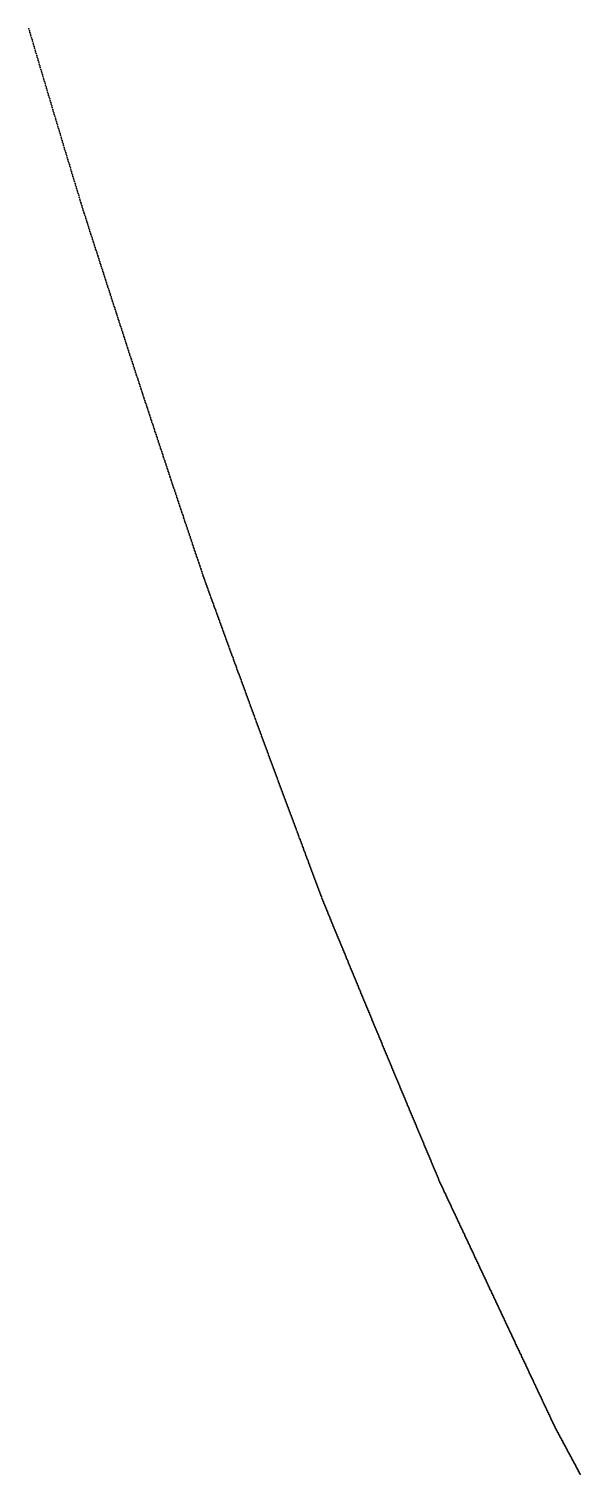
# Model space of a CAD drawing. Header units: metres. Extents: x 0 to 360, y 46 to 216.
# Drawn here: x 58.92 to 66.44, y 73.52 to 93.22 of the extents above; entities that cross this region are included whole.
import ezdxf

# ---------------------------------------------------------------- set-up
doc = ezdxf.new("R2010")
doc.units = ezdxf.units.M

msp = doc.modelspace()

# ---------------------------------------------------------------- linework, layer by layer
for p in [(58.921, 93.222), (58.928, 93.198), (58.935, 93.174), (58.942, 93.15), (58.949, 93.126), (58.957, 93.102), (58.964, 93.078), (58.971, 93.054), (58.978, 93.03), (58.985, 93.006), (58.992, 92.982), (58.999, 92.958), (59.006, 92.934), (59.013, 92.91), (59.02, 92.886), (59.028, 92.862), (59.035, 92.839), (59.042, 92.815), (59.049, 92.791), (59.056, 92.767), (59.063, 92.743), (59.07, 92.719), (59.077, 92.695), (59.084, 92.671), (59.091, 92.648), (59.098, 92.624), (59.105, 92.6), (59.113, 92.576), (59.12, 92.552), (59.127, 92.528), (59.134, 92.505), (59.141, 92.481), (59.148, 92.457), (59.155, 92.433), (59.162, 92.41), (59.169, 92.386), (59.176, 92.362), (59.183, 92.338), (59.19, 92.315), (59.197, 92.291), (59.205, 92.267), (59.212, 92.244), (59.219, 92.22), (59.226, 92.196), (59.233, 92.173), (59.24, 92.149), (59.247, 92.125), (59.254, 92.102), (59.261, 92.078), (59.268, 92.054), (59.275, 92.031), (59.282, 92.007), (59.289, 91.984), (59.296, 91.96), (59.303, 91.936), (59.311, 91.913), (59.318, 91.889), (59.325, 91.866), (59.332, 91.842), (59.339, 91.819), (59.346, 91.795), (59.353, 91.772), (59.36, 91.748), (59.367, 91.725), (59.374, 91.701), (59.381, 91.678), (59.388, 91.654), (59.395, 91.631), (59.402, 91.607), (59.409, 91.584), (59.416, 91.56), (59.423, 91.537), (59.431, 91.514), (59.438, 91.49), (59.445, 91.467), (59.452, 91.443), (59.459, 91.42), (59.466, 91.397), (59.473, 91.373), (59.48, 91.35), (59.487, 91.327), (59.494, 91.303), (59.501, 91.28), (59.508, 91.257), (59.515, 91.233), (59.522, 91.21), (59.529, 91.187), (59.536, 91.164), (59.543, 91.14), (59.55, 91.117), (59.557, 91.094), (59.564, 91.071), (59.571, 91.047), (59.578, 91.024), (59.586, 91.001), (59.593, 90.978), (59.6, 90.954), (59.607, 90.929), (59.614, 90.902), (59.621, 90.88), (59.628, 90.858), (59.635, 90.836), (59.642, 90.814), (59.649, 90.792), (59.656, 90.77), (59.663, 90.748), (59.67, 90.726), (59.677, 90.704), (59.684, 90.682), (59.691, 90.66), (59.698, 90.638), (59.705, 90.616), (59.712, 90.594), (59.719, 90.572), (59.726, 90.55), (59.733, 90.528), (59.74, 90.506), (59.747, 90.484), (59.754, 90.462), (59.761, 90.44), (59.768, 90.418), (59.775, 90.397), (59.782, 90.375), (59.789, 90.353), (59.796, 90.331), (59.803, 90.309), (59.81, 90.287), (59.817, 90.265), (59.824, 90.243), (59.831, 90.222), (59.839, 90.2), (59.846, 90.178), (59.853, 90.156), (59.86, 90.134), (59.867, 90.113), (59.874, 90.091), (59.881, 90.069), (59.888, 90.047), (59.895, 90.025), (59.902, 90.004), (59.909, 89.982), (59.916, 89.96), (59.923, 89.938), (59.93, 89.917), (59.937, 89.895), (59.944, 89.873), (59.951, 89.851), (59.958, 89.83), (59.965, 89.808), (59.972, 89.786), (59.979, 89.765), (59.986, 89.743), (59.993, 89.721), (60, 89.7), (60.007, 89.678), (60.014, 89.656), (60.021, 89.635), (60.028, 89.613), (60.035, 89.591), (60.042, 89.57), (60.049, 89.548), (60.056, 89.526), (60.063, 89.505), (60.07, 89.483), (60.077, 89.462), (60.084, 89.44), (60.091, 89.418), (60.098, 89.397), (60.105, 89.375), (60.112, 89.354), (60.119, 89.332), (60.126, 89.311), (60.133, 89.289), (60.14, 89.267), (60.147, 89.246), (60.154, 89.224), (60.161, 89.203), (60.168, 89.181), (60.175, 89.16), (60.182, 89.138), (60.189, 89.117), (60.196, 89.095), (60.203, 89.074), (60.21, 89.052), (60.217, 89.031), (60.223, 89.01), (60.23, 88.988), (60.237, 88.967), (60.244, 88.945), (60.251, 88.924), (60.258, 88.902), (60.265, 88.881), (60.272, 88.86), (60.279, 88.838), (60.286, 88.817), (60.293, 88.795), (60.3, 88.774), (60.307, 88.753), (60.314, 88.731), (60.321, 88.71), (60.328, 88.689), (60.335, 88.667), (60.342, 88.646), (60.349, 88.625), (60.356, 88.603), (60.363, 88.582), (60.37, 88.561), (60.377, 88.539), (60.384, 88.518), (60.391, 88.497), (60.398, 88.475), (60.405, 88.454), (60.412, 88.433), (60.419, 88.412), (60.426, 88.39), (60.433, 88.369), (60.44, 88.348), (60.447, 88.327), (60.454, 88.305), (60.461, 88.284), (60.468, 88.263), (60.474, 88.242), (60.481, 88.221), (60.488, 88.199), (60.495, 88.178), (60.502, 88.157), (60.509, 88.136), (60.516, 88.115), (60.523, 88.093), (60.53, 88.072), (60.537, 88.051), (60.544, 88.03), (60.551, 88.009), (60.558, 87.988), (60.565, 87.967), (60.572, 87.946), (60.579, 87.924), (60.586, 87.903), (60.593, 87.882), (60.6, 87.861), (60.607, 87.84), (60.614, 87.819), (60.621, 87.798), (60.628, 87.777), (60.634, 87.756), (60.641, 87.735), (60.648, 87.714), (60.655, 87.693), (60.662, 87.672), (60.669, 87.651), (60.676, 87.63), (60.683, 87.609), (60.69, 87.588), (60.697, 87.567), (60.704, 87.546), (60.711, 87.525), (60.718, 87.504), (60.725, 87.483), (60.732, 87.462), (60.739, 87.441), (60.746, 87.42), (60.752, 87.399), (60.759, 87.378), (60.766, 87.357), (60.773, 87.336), (60.78, 87.315), (60.787, 87.294), (60.794, 87.273), (60.801, 87.253), (60.808, 87.232), (60.815, 87.211), (60.822, 87.19), (60.829, 87.169), (60.836, 87.148), (60.843, 87.127), (60.85, 87.106), (60.857, 87.086), (60.863, 87.065), (60.87, 87.044), (60.877, 87.023), (60.884, 87.002), (60.891, 86.982), (60.898, 86.961), (60.905, 86.94), (60.912, 86.919), (60.919, 86.898), (60.926, 86.878), (60.933, 86.857), (60.94, 86.836), (60.947, 86.815), (60.953, 86.795), (60.96, 86.774), (60.967, 86.753), (60.974, 86.732), (60.981, 86.712), (60.988, 86.691), (60.995, 86.67), (61.002, 86.65), (61.009, 86.629), (61.016, 86.608), (61.023, 86.588), (61.03, 86.567), (61.036, 86.546), (61.043, 86.526), (61.05, 86.505), (61.057, 86.484), (61.064, 86.464), (61.071, 86.443), (61.078, 86.422), (61.085, 86.402), (61.092, 86.381), (61.099, 86.361), (61.106, 86.34), (61.113, 86.319), (61.119, 86.299), (61.126, 86.278), (61.133, 86.258), (61.14, 86.237), (61.147, 86.217), (61.154, 86.196), (61.161, 86.175), (61.168, 86.155), (61.175, 86.134), (61.182, 86.114), (61.188, 86.093), (61.195, 86.073), (61.202, 86.052), (61.209, 86.032), (61.216, 86.011), (61.223, 85.991), (61.23, 85.97), (61.237, 85.95), (61.244, 85.929), (61.251, 85.909), (61.257, 85.889), (61.264, 85.868), (61.271, 85.848), (61.278, 85.827), (61.285, 85.802), (61.292, 85.782), (61.299, 85.763), (61.306, 85.744), (61.313, 85.725), (61.319, 85.706), (61.326, 85.687), (61.333, 85.668), (61.34, 85.649), (61.347, 85.63), (61.354, 85.611), (61.361, 85.592), (61.368, 85.573), (61.375, 85.554), (61.381, 85.535), (61.388, 85.516), (61.395, 85.497), (61.402, 85.478), (61.409, 85.459), (61.416, 85.44), (61.423, 85.421), (61.43, 85.402), (61.437, 85.383), (61.443, 85.364), (61.45, 85.345), (61.457, 85.326), (61.464, 85.307), (61.471, 85.288), (61.478, 85.269), (61.485, 85.25), (61.492, 85.231), (61.498, 85.212), (61.505, 85.193), (61.512, 85.175), (61.519, 85.156), (61.526, 85.137), (61.533, 85.118), (61.54, 85.099), (61.547, 85.08), (61.553, 85.061), (61.56, 85.042), (61.567, 85.023), (61.574, 85.004), (61.581, 84.986), (61.588, 84.967), (61.595, 84.948), (61.602, 84.929), (61.608, 84.91), (61.615, 84.891), (61.622, 84.872), (61.629, 84.854), (61.636, 84.835), (61.643, 84.816), (61.65, 84.797), (61.657, 84.778), (61.663, 84.759), (61.67, 84.741), (61.677, 84.722), (61.684, 84.703), (61.691, 84.684), (61.698, 84.665), (61.705, 84.647), (61.711, 84.628), (61.718, 84.609), (61.725, 84.59), (61.732, 84.572), (61.739, 84.553), (61.746, 84.534), (61.753, 84.515), (61.759, 84.496), (61.766, 84.478), (61.773, 84.459), (61.78, 84.44), (61.787, 84.422), (61.794, 84.403), (61.801, 84.384), (61.807, 84.365), (61.814, 84.347), (61.821, 84.328), (61.828, 84.309), (61.835, 84.29), (61.842, 84.272), (61.848, 84.253), (61.855, 84.234), (61.862, 84.216), (61.869, 84.197), (61.876, 84.178), (61.883, 84.16), (61.89, 84.141), (61.896, 84.122), (61.903, 84.104), (61.91, 84.085), (61.917, 84.066), (61.924, 84.048), (61.931, 84.029), (61.937, 84.01), (61.944, 83.992), (61.951, 83.973), (61.958, 83.955), (61.965, 83.936), (61.972, 83.917), (61.979, 83.899), (61.985, 83.88), (61.992, 83.862), (61.999, 83.843), (62.006, 83.824), (62.013, 83.806), (62.02, 83.787), (62.026, 83.769), (62.033, 83.75), (62.04, 83.731), (62.047, 83.713), (62.054, 83.694), (62.061, 83.676), (62.067, 83.657), (62.074, 83.639), (62.081, 83.62), (62.088, 83.602), (62.095, 83.583), (62.102, 83.565), (62.108, 83.546), (62.115, 83.528), (62.122, 83.509), (62.129, 83.491), (62.136, 83.472), (62.143, 83.454), (62.149, 83.435), (62.156, 83.417), (62.163, 83.398), (62.17, 83.38), (62.177, 83.361), (62.183, 83.343), (62.19, 83.324), (62.197, 83.306), (62.204, 83.287), (62.211, 83.269), (62.218, 83.25), (62.224, 83.232), (62.231, 83.213), (62.238, 83.195), (62.245, 83.177), (62.252, 83.158), (62.258, 83.14), (62.265, 83.121), (62.272, 83.103), (62.279, 83.085), (62.286, 83.066), (62.293, 83.048), (62.299, 83.029), (62.306, 83.011), (62.313, 82.993), (62.32, 82.974), (62.327, 82.956), (62.333, 82.937), (62.34, 82.919), (62.347, 82.901), (62.354, 82.882), (62.361, 82.864), (62.367, 82.846), (62.374, 82.827), (62.381, 82.809), (62.388, 82.791), (62.395, 82.772), (62.402, 82.754), (62.408, 82.736), (62.415, 82.717), (62.422, 82.699), (62.429, 82.681), (62.436, 82.663), (62.442, 82.644), (62.449, 82.626), (62.456, 82.608), (62.463, 82.589), (62.47, 82.571), (62.476, 82.553), (62.483, 82.535), (62.49, 82.516), (62.497, 82.498), (62.504, 82.48), (62.51, 82.462), (62.517, 82.443), (62.524, 82.425), (62.531, 82.407), (62.538, 82.389), (62.544, 82.37), (62.551, 82.352), (62.558, 82.334), (62.565, 82.316), (62.572, 82.298), (62.578, 82.279), (62.585, 82.261), (62.592, 82.243), (62.599, 82.225), (62.605, 82.207), (62.612, 82.188), (62.619, 82.17), (62.626, 82.152), (62.633, 82.134), (62.639, 82.116), (62.646, 82.098), (62.653, 82.079), (62.66, 82.061), (62.667, 82.043), (62.673, 82.025), (62.68, 82.007), (62.687, 81.989), (62.694, 81.971), (62.7, 81.953), (62.707, 81.934), (62.714, 81.916), (62.721, 81.898), (62.728, 81.88), (62.734, 81.862), (62.741, 81.844), (62.748, 81.826), (62.755, 81.808), (62.762, 81.79), (62.768, 81.772), (62.775, 81.754), (62.782, 81.735), (62.789, 81.717), (62.795, 81.699), (62.802, 81.681), (62.809, 81.663), (62.816, 81.645), (62.823, 81.627), (62.829, 81.609), (62.836, 81.591), (62.843, 81.573), (62.85, 81.555), (62.856, 81.537), (62.863, 81.519), (62.87, 81.501), (62.877, 81.483), (62.883, 81.465), (62.89, 81.447), (62.897, 81.429), (62.904, 81.411), (62.911, 81.393), (62.917, 81.372), (62.924, 81.354), (62.931, 81.337), (62.938, 81.321), (62.944, 81.305), (62.951, 81.288), (62.958, 81.272), (62.965, 81.255), (62.971, 81.239), (62.978, 81.222), (62.985, 81.206), (62.992, 81.189), (62.998, 81.173), (63.005, 81.157), (63.012, 81.14), (63.019, 81.124), (63.026, 81.107), (63.032, 81.091), (63.039, 81.075), (63.046, 81.058), (63.053, 81.042), (63.059, 81.025), (63.066, 81.009), (63.073, 80.993), (63.08, 80.976), (63.086, 80.96), (63.093, 80.943), (63.1, 80.927), (63.107, 80.911), (63.113, 80.894), (63.12, 80.878), (63.127, 80.861), (63.134, 80.845), (63.14, 80.829), (63.147, 80.812), (63.154, 80.796), (63.161, 80.78), (63.167, 80.763), (63.174, 80.747), (63.181, 80.731), (63.188, 80.714), (63.194, 80.698), (63.201, 80.682), (63.208, 80.665), (63.215, 80.649), (63.221, 80.632), (63.228, 80.616), (63.235, 80.6), (63.242, 80.583), (63.248, 80.567), (63.255, 80.551), (63.262, 80.535), (63.269, 80.518), (63.275, 80.502), (63.282, 80.486), (63.289, 80.469), (63.295, 80.453), (63.302, 80.437), (63.309, 80.42), (63.316, 80.404), (63.322, 80.388), (63.329, 80.371), (63.336, 80.355), (63.343, 80.339), (63.349, 80.323), (63.356, 80.306), (63.363, 80.29), (63.37, 80.274), (63.376, 80.257), (63.383, 80.241), (63.39, 80.225), (63.397, 80.209), (63.403, 80.192), (63.41, 80.176), (63.417, 80.16), (63.423, 80.144), (63.43, 80.127), (63.437, 80.111), (63.444, 80.095), (63.45, 80.079), (63.457, 80.062), (63.464, 80.046), (63.471, 80.03), (63.477, 80.014), (63.484, 79.997), (63.491, 79.981), (63.497, 79.965), (63.504, 79.949), (63.511, 79.932), (63.518, 79.916), (63.524, 79.9), (63.531, 79.884), (63.538, 79.868), (63.545, 79.851), (63.551, 79.835), (63.558, 79.819), (63.565, 79.803), (63.571, 79.787), (63.578, 79.77), (63.585, 79.754), (63.592, 79.738), (63.598, 79.722), (63.605, 79.706), (63.612, 79.689), (63.618, 79.673), (63.625, 79.657), (63.632, 79.641), (63.639, 79.625), (63.645, 79.609), (63.652, 79.592), (63.659, 79.576), (63.665, 79.56), (63.672, 79.544), (63.679, 79.528), (63.686, 79.512), (63.692, 79.495), (63.699, 79.479), (63.706, 79.463), (63.712, 79.447), (63.719, 79.431), (63.726, 79.415), (63.733, 79.399), (63.739, 79.382), (63.746, 79.366), (63.753, 79.35), (63.759, 79.334), (63.766, 79.318), (63.773, 79.302), (63.779, 79.286), (63.786, 79.27), (63.793, 79.254), (63.8, 79.237), (63.806, 79.221), (63.813, 79.205), (63.82, 79.189), (63.826, 79.173), (63.833, 79.157), (63.84, 79.141), (63.847, 79.125), (63.853, 79.109), (63.86, 79.093), (63.867, 79.077), (63.873, 79.06), (63.88, 79.044), (63.887, 79.028), (63.893, 79.012), (63.9, 78.996), (63.907, 78.98), (63.913, 78.964), (63.92, 78.948), (63.927, 78.932), (63.934, 78.916), (63.94, 78.9), (63.947, 78.884), (63.954, 78.868), (63.96, 78.852), (63.967, 78.836), (63.974, 78.82), (63.98, 78.804), (63.987, 78.788), (63.994, 78.772), (64, 78.756), (64.007, 78.74), (64.014, 78.724), (64.021, 78.708), (64.027, 78.692), (64.034, 78.676), (64.041, 78.66), (64.047, 78.644), (64.054, 78.628), (64.061, 78.612), (64.067, 78.596), (64.074, 78.58), (64.081, 78.564), (64.087, 78.548), (64.094, 78.532), (64.101, 78.516), (64.107, 78.5), (64.114, 78.484), (64.121, 78.468), (64.128, 78.452), (64.134, 78.436), (64.141, 78.42), (64.148, 78.404), (64.154, 78.388), (64.161, 78.372), (64.168, 78.356), (64.174, 78.34), (64.181, 78.324), (64.188, 78.308), (64.194, 78.292), (64.201, 78.276), (64.208, 78.26), (64.214, 78.244), (64.221, 78.229), (64.228, 78.213), (64.234, 78.197), (64.241, 78.181), (64.248, 78.165), (64.254, 78.149), (64.261, 78.133), (64.268, 78.117), (64.274, 78.101), (64.281, 78.085), (64.288, 78.069), (64.294, 78.054), (64.301, 78.038), (64.308, 78.022), (64.314, 78.006), (64.321, 77.99), (64.328, 77.974), (64.334, 77.958), (64.341, 77.942), (64.348, 77.926), (64.354, 77.911), (64.361, 77.895), (64.368, 77.879), (64.374, 77.863), (64.381, 77.847), (64.388, 77.831), (64.394, 77.815), (64.401, 77.8), (64.408, 77.784), (64.414, 77.768), (64.421, 77.752), (64.428, 77.736), (64.434, 77.72), (64.441, 77.705), (64.448, 77.689), (64.454, 77.673), (64.461, 77.657), (64.468, 77.641), (64.474, 77.626), (64.481, 77.61), (64.488, 77.594), (64.494, 77.578), (64.501, 77.562), (64.508, 77.546), (64.514, 77.529), (64.521, 77.512), (64.528, 77.498), (64.534, 77.483), (64.541, 77.469), (64.547, 77.455), (64.554, 77.441), (64.561, 77.427), (64.567, 77.413), (64.574, 77.398), (64.581, 77.384), (64.587, 77.37), (64.594, 77.356), (64.601, 77.342), (64.607, 77.328), (64.614, 77.313), (64.621, 77.299), (64.627, 77.285), (64.634, 77.271), (64.641, 77.257), (64.647, 77.243), (64.654, 77.229), (64.66, 77.214), (64.667, 77.2), (64.674, 77.186), (64.68, 77.172), (64.687, 77.158), (64.694, 77.144), (64.7, 77.129), (64.707, 77.115), (64.714, 77.101), (64.72, 77.087), (64.727, 77.073), (64.734, 77.059), (64.74, 77.045), (64.747, 77.03), (64.753, 77.016), (64.76, 77.002), (64.767, 76.988), (64.773, 76.974), (64.78, 76.96), (64.787, 76.946), (64.793, 76.931), (64.8, 76.917), (64.807, 76.903), (64.813, 76.889), (64.82, 76.875), (64.826, 76.861), (64.833, 76.847), (64.84, 76.832), (64.846, 76.818), (64.853, 76.804), (64.86, 76.79), (64.866, 76.776), (64.873, 76.762), (64.88, 76.748), (64.886, 76.734), (64.893, 76.719), (64.899, 76.705), (64.906, 76.691), (64.913, 76.677), (64.919, 76.663), (64.926, 76.649), (64.933, 76.635), (64.939, 76.621), (64.946, 76.607), (64.952, 76.592), (64.959, 76.578), (64.966, 76.564), (64.972, 76.55), (64.979, 76.536), (64.986, 76.522), (64.992, 76.508), (64.999, 76.494), (65.005, 76.48), (65.012, 76.466), (65.019, 76.451), (65.025, 76.437), (65.032, 76.423), (65.038, 76.409), (65.045, 76.395), (65.052, 76.381), (65.058, 76.367), (65.065, 76.353), (65.072, 76.339), (65.078, 76.325), (65.085, 76.31), (65.091, 76.296), (65.098, 76.282), (65.105, 76.268), (65.111, 76.254), (65.118, 76.24), (65.125, 76.226), (65.131, 76.212), (65.138, 76.198), (65.144, 76.184), (65.151, 76.17), (65.158, 76.156), (65.164, 76.142), (65.171, 76.127), (65.177, 76.113), (65.184, 76.099), (65.191, 76.085), (65.197, 76.071), (65.204, 76.057), (65.21, 76.043), (65.217, 76.029), (65.224, 76.015), (65.23, 76.001), (65.237, 75.987), (65.243, 75.973), (65.25, 75.959), (65.257, 75.945), (65.263, 75.931), (65.27, 75.916), (65.277, 75.902), (65.283, 75.888), (65.29, 75.874), (65.296, 75.86), (65.303, 75.846), (65.31, 75.832), (65.316, 75.818), (65.323, 75.804), (65.329, 75.79), (65.336, 75.776), (65.343, 75.762), (65.349, 75.748), (65.356, 75.734), (65.362, 75.72), (65.369, 75.706), (65.376, 75.692), (65.382, 75.678), (65.389, 75.664), (65.395, 75.65), (65.402, 75.636), (65.409, 75.622), (65.415, 75.608), (65.422, 75.594), (65.428, 75.58), (65.435, 75.566), (65.441, 75.551), (65.448, 75.537), (65.455, 75.523), (65.461, 75.509), (65.468, 75.495), (65.474, 75.481), (65.481, 75.467), (65.488, 75.453), (65.494, 75.439), (65.501, 75.425), (65.507, 75.411), (65.514, 75.397), (65.521, 75.383), (65.527, 75.369), (65.534, 75.355), (65.54, 75.341), (65.547, 75.327), (65.554, 75.313), (65.56, 75.299), (65.567, 75.285), (65.573, 75.271), (65.58, 75.257), (65.586, 75.243), (65.593, 75.229), (65.6, 75.215), (65.606, 75.201), (65.613, 75.187), (65.619, 75.173), (65.626, 75.159), (65.633, 75.145), (65.639, 75.131), (65.646, 75.117), (65.652, 75.103), (65.659, 75.09), (65.665, 75.076), (65.672, 75.062), (65.679, 75.048), (65.685, 75.034), (65.692, 75.02), (65.698, 75.006), (65.705, 74.992), (65.711, 74.978), (65.718, 74.964), (65.725, 74.95), (65.731, 74.936), (65.738, 74.922), (65.744, 74.908), (65.751, 74.894), (65.758, 74.88), (65.764, 74.866), (65.771, 74.852), (65.777, 74.838), (65.784, 74.824), (65.79, 74.81), (65.797, 74.796), (65.804, 74.782), (65.81, 74.768), (65.817, 74.754), (65.823, 74.741), (65.83, 74.727), (65.836, 74.713), (65.843, 74.699), (65.85, 74.685), (65.856, 74.671), (65.863, 74.657), (65.869, 74.643), (65.876, 74.629), (65.882, 74.615), (65.889, 74.601), (65.895, 74.587), (65.902, 74.573), (65.909, 74.559), (65.915, 74.545), (65.922, 74.532), (65.928, 74.518), (65.935, 74.504), (65.941, 74.49), (65.948, 74.476), (65.955, 74.462), (65.961, 74.448), (65.968, 74.434), (65.974, 74.42), (65.981, 74.406), (65.987, 74.392), (65.994, 74.379), (66, 74.365), (66.007, 74.351), (66.014, 74.337), (66.02, 74.323), (66.027, 74.309), (66.033, 74.295), (66.04, 74.281), (66.046, 74.267), (66.053, 74.253), (66.059, 74.24), (66.066, 74.226), (66.073, 74.212), (66.079, 74.198), (66.086, 74.182), (66.092, 74.169), (66.099, 74.156), (66.105, 74.144), (66.112, 74.132), (66.118, 74.12), (66.125, 74.107), (66.132, 74.095), (66.138, 74.083), (66.145, 74.071), (66.151, 74.059), (66.158, 74.046), (66.164, 74.034), (66.171, 74.022), (66.177, 74.01), (66.184, 73.998), (66.19, 73.985), (66.197, 73.973), (66.204, 73.961), (66.21, 73.949), (66.217, 73.937), (66.223, 73.924), (66.23, 73.912), (66.236, 73.9), (66.243, 73.888), (66.249, 73.876), (66.256, 73.863), (66.262, 73.851), (66.269, 73.839), (66.276, 73.827), (66.282, 73.815), (66.289, 73.802), (66.295, 73.79), (66.302, 73.778), (66.308, 73.766), (66.315, 73.753), (66.321, 73.741), (66.328, 73.729), (66.334, 73.717), (66.341, 73.705), (66.348, 73.692), (66.354, 73.68), (66.361, 73.668), (66.367, 73.656), (66.374, 73.644), (66.38, 73.631), (66.387, 73.619), (66.393, 73.607), (66.4, 73.595), (66.406, 73.582), (66.413, 73.57), (66.419, 73.558), (66.426, 73.546), (66.432, 73.534), (66.439, 73.521)]:
    msp.add_point(p)

doc.saveas('drawing.dxf')
